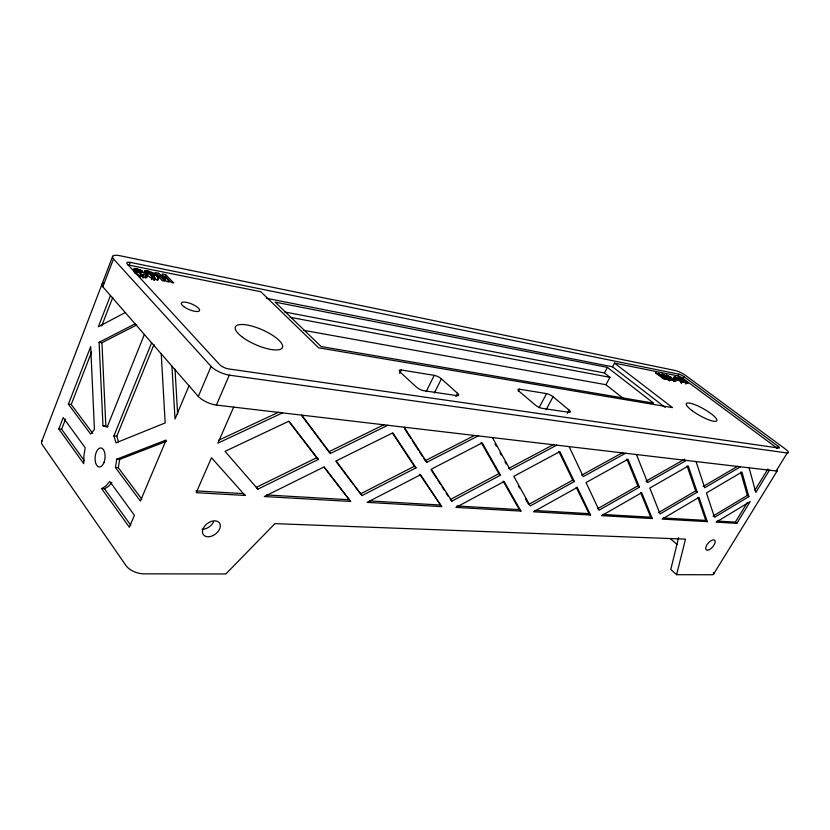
<?xml version="1.0" encoding="UTF-8"?>
<svg xmlns="http://www.w3.org/2000/svg" width="830" height="830" viewBox="0 0 830 830"><rect width="100%" height="100%" fill="white"/><g stroke="black" fill="none" stroke-linecap="round" stroke-linejoin="round"><path stroke-width="1.25" d="M115.422 467.477L116.771 459.177L166.135 440.045L140.394 501.092L115.422 467.477L118.317 467.684L141.816 499.193M118.317 467.684L119.665 459.395L166.654 441.238M678.587 537.674L670.775 569.536L676.606 574.692L712.202 574.754A8.694 2.749 31.4 0 0 713.343 572.513M676.606 574.692L685.497 539.127L274.927 523.637L225.853 573.976L143.403 573.841A13.84 6.92 20.3 0 1 126.181 565.863L42.247 444.662A12.813 5.499 18.8 0 1 42.506 440.471M41.791 441.311L112.693 256.283M102.827 286.796L113.503 258.97A13.529 3.994 21.8 0 1 119.593 255.661L675.807 370.637A8.321 1.702 28.8 0 1 685.798 375.596L785.294 448.978A9.037 1.93 30 0 1 787.224 453.004L776.143 470.983L216.371 405.082A14.577 5.385 22.6 0 1 198.308 396.45L102.827 286.796A13.425 4.233 21.4 0 1 103.771 283.009M58.826 428.965L63.215 417.615L85.2 447.775L83.913 455.795L83.716 463.659L58.826 428.965L61.628 429.224L84.307 460.712M68.402 404.2L90.698 346.608L94.433 429.38L90.636 434.111L68.402 404.2L71.214 404.501L92.721 433.343M110.452 295.553L98.376 326.761L125.257 312.547M61.628 429.224L65.591 419.026M71.214 404.501L91.663 351.806M101.665 326.014L112.818 297.264M127.862 264.967A6.557 1.951 21.9 0 1 129.21 265.164L130.289 262.394L678.971 374.206A4.057 0.83 28.8 0 1 684.003 376.696L777.783 446.032A4.389 0.934 30 0 1 778.716 448.034L228.634 368.925A7.097 2.438 23 0 1 219.628 364.598L127.332 264.085A6.557 1.94 21.9 0 1 130.289 262.394M133.62 270.694L134.481 268.484L136.577 268.764L140.706 270.092L144.057 272.78L140.592 272.095C129.708 263.784 147.491 281.754 142.656 274.336L146.132 275.021C151.662 282.812 128.65 271.317 134.481 268.484M134.097 271.877L135.394 268.557M134.844 273.174L136.577 268.764M135.715 273.444L137.199 269.989M135.84 273.724L137.77 269.034M136.888 272.25L137.759 270.041M136.608 273.039L137.469 270.819M138.973 271.908L139.845 269.698M139.845 272.302L140.706 270.092M140.612 272.728L141.484 270.528M141.318 273.205L142.189 271.005M140.208 276.961L141.079 274.74M144.119 272.956L144.991 270.756C150.168 270.404 158.022 274.927 158.281 279.71C153.094 280.135 145.198 275.498 144.991 270.756M144.752 272.904L145.613 270.715M143.082 278.143L143.964 275.933M145.644 272.977L146.505 270.788M146.36 274.263L147.657 270.985M145.25 277.23L146.132 275.021M145.924 277.946L148.321 272.209C151.527 273.008 156.735 276.836 154.245 280.322M147.159 275.643L148.892 271.265M147.273 276.286L148.321 272.209M151.091 274.585L151.952 272.396M151.931 275.062L152.793 272.873M152.71 275.591L153.571 273.402M151.423 279.181L152.295 276.981L148.58 272.987M151.849 279.606L152.295 276.981M152.99 277.262L154.297 273.983M154.079 276.815L154.951 274.626M154.069 280.447L155.127 278.123M157.264 276.525L158.572 273.257L154.857 272.52L162.348 280.716L164.848 281.204L159.858 275.705L158.987 277.894M156.953 279.886L157.825 277.697M157.472 280.509L158.354 278.32M163.935 279.005L165.668 274.678L162.13 273.973L164.786 278.372L163.915 280.55M164.496 280.187L165.803 276.93L171.291 282.47L173.729 282.947L165.668 274.678M144.358 334.5L107.163 427.108L102.982 425.728L99.102 342.302L135.093 323.845M161.248 353.891L165.16 422.947L115.982 442.836L113.907 435.947L151.61 342.821M118.524 441.934L116.781 436.207L154.017 344.46M189.012 385.774L175.016 418.974L171.935 366.165M198.308 396.45L211.1 366.404L113.503 258.97M216.371 405.082L229.319 375.15L787.224 453.004M233.666 407.115L217.885 443.147L282.553 412.873M399.718 373.386L401.346 370.004L434.225 375.347A5.654 1.66 26.5 0 1 441.394 378.843L457.538 393.285A5.727 1.712 26.8 0 1 456.822 395.62L423.902 390.723A5.893 1.795 26.3 0 1 416.39 387.071L400.288 372.234A5.82 1.743 26 0 1 401.346 370.004M426.174 391.636L434.225 375.347M434.36 392.974L441.394 378.843M455.867 396.584L457.538 393.285M518.304 391.438L519.476 389.208L546.576 393.607A5.136 1.37 27.9 0 1 553.039 396.771L569.1 410.113A5.208 1.411 28.2 0 1 569.069 412.334L542.032 408.308A5.322 1.473 27.9 0 1 535.277 405.009L519.165 391.335A5.26 1.442 27.6 0 1 519.476 389.208M539.064 407.738L546.576 393.607M546.078 409.802L553.039 396.771M567.315 413.402L569.1 410.113M284.586 311.966L604.385 372.95L607.425 367.4L653.573 403.152L321.127 346.556L275.135 302.11L607.425 367.4M266.254 298.24L612.499 366.798L614.511 363.115L677.986 375.928A4.057 0.84 28.8 0 1 683.017 378.418L776.683 447.827A4.389 0.944 30 0 1 777.42 448.418M303.656 330.319L605.91 384.705L609.967 377.308L604.385 372.95M661.095 375.865L662.081 374.112L663.575 374.61L666.096 376.166L663.554 375.461L671.138 380.337L665.878 378.034L666.957 378.117C673.804 381.271 658.916 374.807 662.081 374.112M661.583 375.99L662.579 374.237M662.081 376.156L663.077 374.403M662.216 376.841L663.575 374.61M662.34 376.841L663.336 375.077M663.087 376.633L664.083 374.88M665.183 376.706L666.179 374.952L671.657 377.681C659.892 371.352 679.5 384.56 672.352 379.009C683.744 385.411 663.533 376.955 666.179 374.952M665.67 376.779L666.656 375.025M668.43 380.389L669.426 378.625M669.219 380.939L670.215 379.186M673.441 378.324L674.427 376.581C688.91 383.533 682.665 385.099 674.427 376.581M673.929 378.439L674.915 376.706M674.51 379.248C675.34 374.174 682.011 383.201 675.506 377.505M673.535 381.582L674.531 379.829M677.986 375.928L678.971 374.206M677.539 379.154L678.515 377.432L680.32 377.92L682.862 379.466L680.081 378.407L682.073 380.047L684.688 380.856L688.008 383.574L683.951 382.142L678.515 377.432M677.965 379.217L678.95 377.494M677.851 380.586L678.836 378.854M681.088 381.779L682.084 379.87M681.254 381.582L682.25 379.86M683.017 378.418L684.003 376.696M680.849 382.827L682.499 379.891M681.887 381.717L682.872 379.984M681.44 383.284L682.436 381.541M685.85 384.093L686.846 382.36M776.683 447.827L777.783 446.032M717.037 521.053L735.339 522.112L747.374 502.492M754.927 490.177L767.906 469.002M736.843 523.336L750.237 501.517L716.114 522.163L736.843 523.336L735.339 522.112M769.472 470.195L755.808 492.439L749.116 467.798M713.447 574.339L777.285 470.786M111.832 482.51L108.678 486.224L104.518 488.787L101.633 488.631L129.366 527.268L134.419 515.274L109.726 481.41L105.794 486.058L101.633 488.631M712.991 516.063L747.322 495.417L748.868 496.631L714.516 517.318L706.444 492.958L741.947 472.031L748.868 496.631M658.522 512.639L695.644 490.893L697.21 492.169L660.078 513.957L649.786 488.061L688.267 466.004L697.21 492.169M703.145 486.494L737.766 466.211M740.464 466.782L704.722 487.76L696.038 461.553M639.432 487.169L599.063 510.201L586.053 482.562L627.999 459.239L639.432 487.169L637.845 485.83L626.847 459.052M684.74 459.125L645.989 481.193L647.587 482.521L686.348 460.411M597.486 508.8L637.845 485.83M574.36 481.545L530.214 505.958L513.822 476.316L559.856 451.593L574.36 481.545L572.752 480.124L558.766 451.302M625.55 453.253L583.262 476.627L569.131 446.613M572.752 480.124L528.627 504.474L525.587 498.986M581.643 475.217L622.801 452.506M500.521 475.165L498.892 473.66L450.306 499.546L451.904 501.123L500.521 475.165L482.178 442.867L431.299 469.189L451.904 501.123M508.676 468.442L553.952 444.32M556.743 445.15L510.305 469.946L492.408 437.576M362.046 495.583L416.006 467.861L392.829 432.835L336.088 460.961L362.046 495.583L355.115 486.764M423.85 458.575L426.848 462.289L478.225 435.906M360.469 493.902L414.388 466.252L416.006 467.861M425.219 460.702L474.283 435.553M99.102 342.302L101.934 342.717L136.826 324.893M318.346 459.426L316.749 457.704L256.335 487.355L257.881 489.161L318.346 459.426L288.933 421.173L225.034 451.354L257.881 489.161M301.653 415.488L328.856 451.759L383.854 424.763M328.856 451.759L330.464 453.46L387.807 425.261M218.684 440.211L278.579 412.23M245.078 495.448L196.191 492.678L211.494 457.755L245.078 495.448L243.553 493.622L195.984 490.872M350.644 501.434L264.293 496.537L324.094 466.906L350.644 501.434L324.063 467.217M441.653 506.601L367.13 502.368L420.561 474.739L441.653 506.601L419.648 474.2M520.918 511.093L455.95 507.41L504.132 481.525L520.918 511.093L519.331 509.599L503.136 481.12M590.576 515.036L533.441 511.799L577.224 487.459L590.576 515.036L589.01 513.635L576.176 487.189M652.276 518.543L601.636 515.669L641.694 492.698L652.276 518.543L650.73 517.215L640.594 492.532M707.305 521.655L662.112 519.092L698.995 497.357L707.305 521.655L705.78 520.4L697.854 497.295M266.617 494.96L349.077 499.743M369.412 500.915L440.066 505.014M456.915 505.989L519.331 509.599M534.406 510.471L589.01 513.635M602.601 514.424L650.73 517.215M663.16 517.93L705.78 520.4M116.771 459.177L119.665 459.395M113.907 435.947L116.781 436.207M102.982 425.728L107.942 426.693M154.94 278.247L152.73 277.396M290.127 317.299L609.967 377.308M129.21 265.164L260.807 291.724L318.647 347.822L672.497 407.623L614.511 363.115M612.499 366.798L665.255 407.499M605.91 384.705L624.056 399.023M158.572 273.257L164.786 278.372M159.858 275.705L167.017 281.629L169.196 282.065L165.803 276.93M670.339 538.649L677.176 544.553M288.861 421.453L316.749 457.704M301.736 415.125L330.464 453.46M336.015 461.293L353.59 484.73M104.518 488.787L130.787 525.276M392.58 433.343L414.388 466.252M404.21 427.191L426.848 462.289M404.615 428.778L410.798 438.354M412.168 440.481L418.351 450.057M419.731 452.184L422.48 456.448M431.05 469.728L436.549 478.246M437.929 480.373L440.678 484.637M442.058 486.764L444.123 489.959M446.187 493.155L448.252 496.35M481.151 442.463L498.892 473.66M495.074 443.884L496.309 446.115M500.023 452.817L501.258 455.048M504.962 461.75L506.196 463.98M518.283 485.809L519.497 487.999M636.465 454.539L647.587 482.521M687.064 465.91L695.644 490.893M740.713 472.042L747.322 495.417M175.006 369.143L177.651 414.139M101.934 342.717L105.846 426.008M229.319 375.15A14.712 5.094 23 0 1 211.1 366.404M777.337 469.925A8.995 2.054 30.2 0 1 776.143 470.983M213.684 521.655A9.898 6.661 -36.4 0 1 202.032 529.281M683.349 380.752L686.182 382.723L683.349 380.752M664.986 379.217L663.658 378.957L655.544 372.857L661.966 376.291L658.066 373.365L659.342 373.625L667.455 379.704L660.763 376.052L664.986 379.217M676.875 379.901L673.649 378.698L676.875 379.901M692.085 410.632A17.492 3.87 29.3 0 0 716.798 420.758A17.492 3.87 29.3 0 0 695.841 405.061A17.492 3.87 29.3 0 0 692.085 410.632M242.578 337.281A25.689 8.144 23.7 0 0 282.003 348.216A25.689 8.144 23.7 0 0 252.133 326.149A25.689 8.144 23.7 0 0 242.578 337.281M183.731 306.571A9.856 3.081 22.6 0 0 199.21 311.011A9.856 3.081 22.6 0 0 188.379 302.815A9.856 3.081 22.6 0 0 183.731 306.571M103.926 462.621A9.566 4.949 -85 0 0 100.938 447.941A9.566 4.949 -85 0 0 95.388 461.833A9.566 4.949 -85 0 0 103.926 462.621M709.422 549.636A6.433 2.936 -49 0 0 714.962 540.589A6.433 2.936 -49 0 0 706.89 544.916A6.433 2.936 -49 0 0 709.422 549.636M210.011 536.595A9.96 6.65 -36.5 0 0 219.732 523.388A9.96 6.65 -36.5 0 0 204.45 526.438A9.96 6.65 -36.5 0 0 210.011 536.595"/></g></svg>
